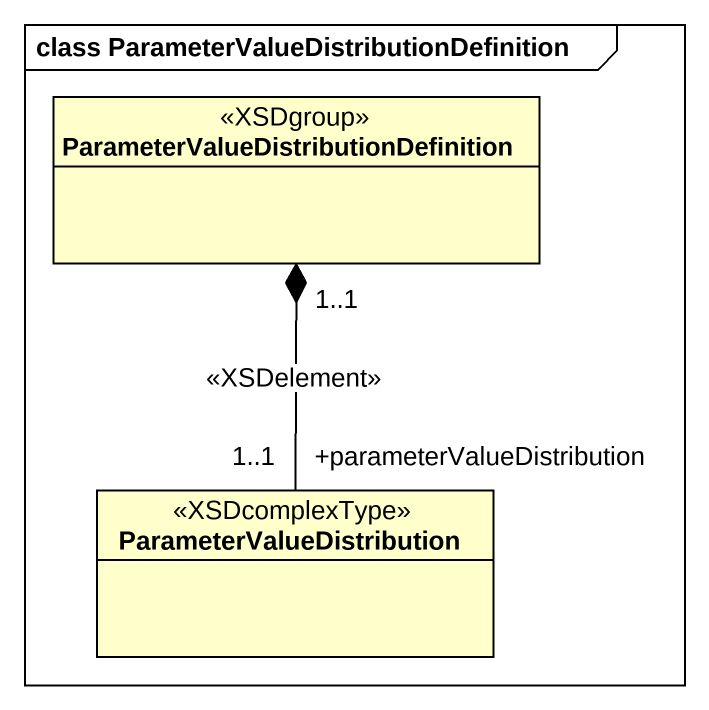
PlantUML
@startuml
mainframe class ParameterValueDistributionDefinition
hide circle
hide empty members
class "ParameterValueDistributionDefinition" as ParameterValueDistributionDe <<XSDgroup>>
class ParameterValueDistribution <<XSDcomplexType>>
ParameterValueDistributionDe "1..1" *-- "+parameterValueDistribution\n1..1" ParameterValueDistribution : <<XSDelement>>
@enduml
